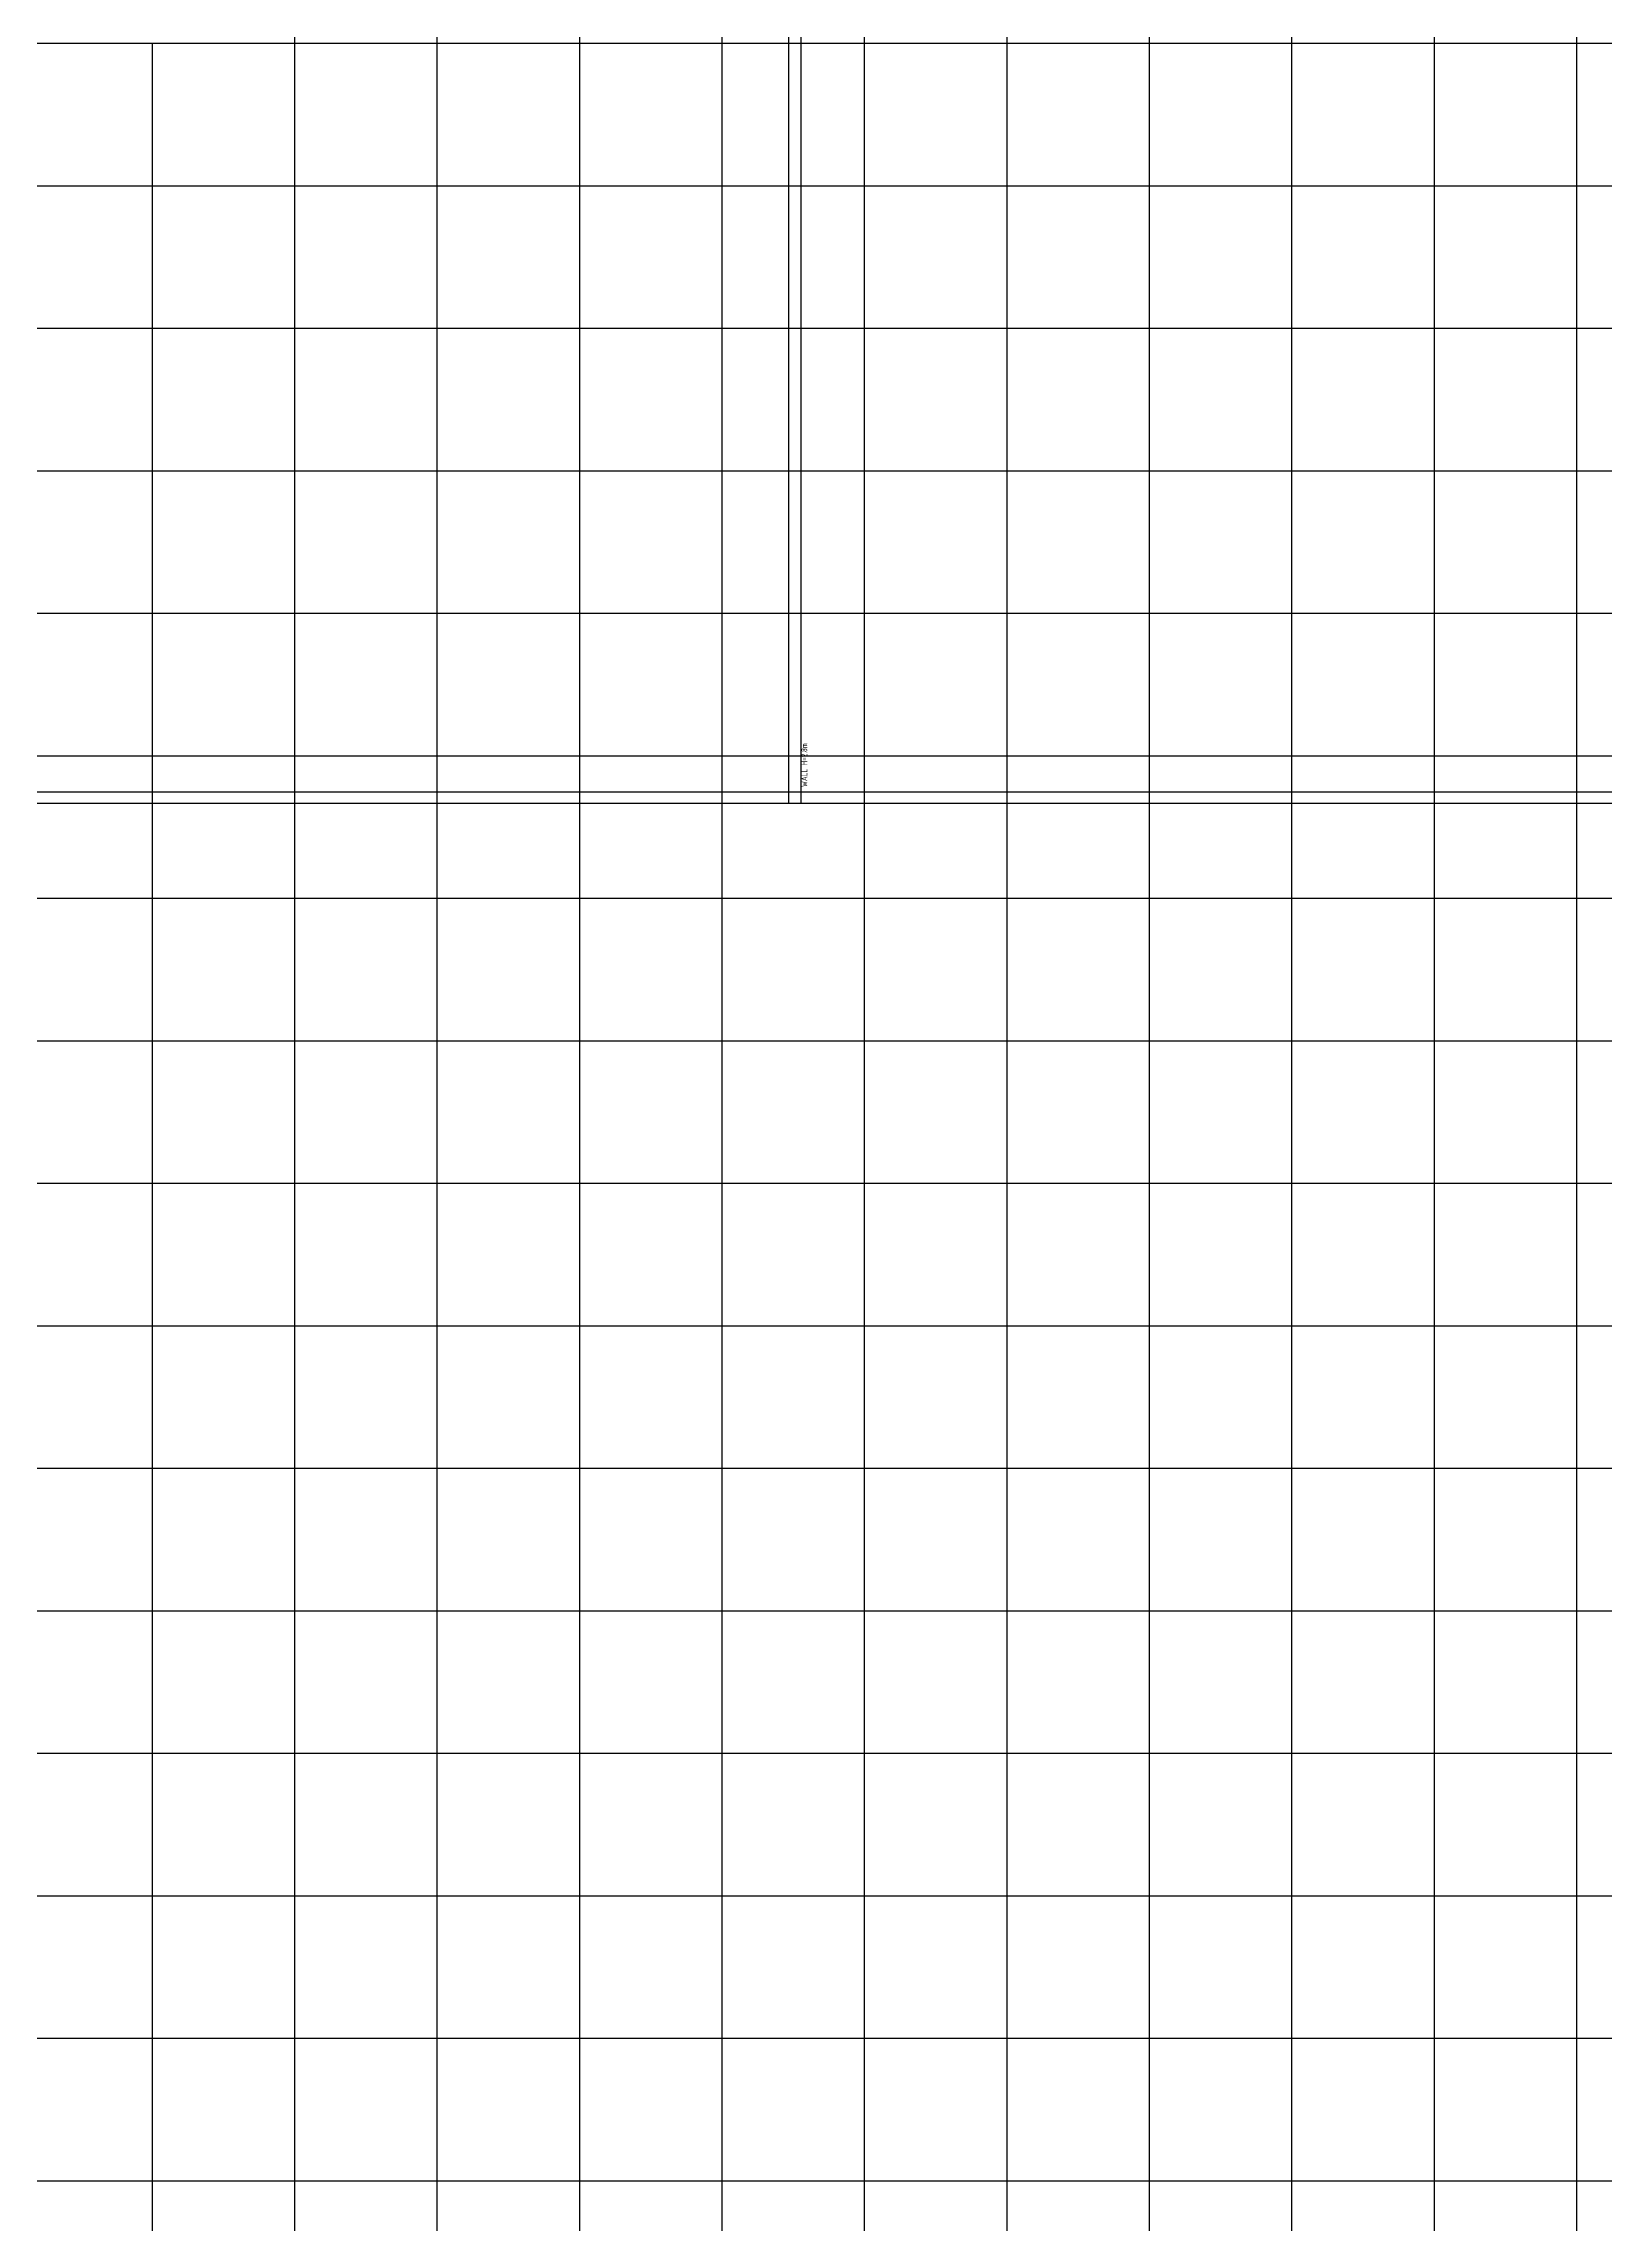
# Model space of a CAD drawing. Extents: x -32000 to 290600, y -96057 to 131250.
# Drawn here: x 210742 to 217320, y 69418 to 78600 of the extents above; entities that cross this region are included whole.
import ezdxf
from ezdxf.enums import TextEntityAlignment as Align

# ---------------------------------------------------------------- set-up
doc = ezdxf.new("R2010")
doc.units = 0
doc.linetypes.add('H12PL3$0$JJP_三點線', pattern=[0.9, 0.3, -0.15, 0, -0.15, 0, -0.15, 0, -0.15])
for name, color, linetype in [('H12PL3$0$S-GRID', 252, 'Continuous'), ('XFDP30$0$A-W-P2D_H-2.8m (50K)', 9, 'Continuous'), ('XFDR30-50K$0$A-R-Plan', 9, 'Continuous')]:
    doc.layers.add(name, color=color, linetype=linetype)
doc.styles.add('XFDP30$0$AA-TXT', font='isocp.shx', dxfattribs={"width": 0.8, "bigfont": 'china.shx'})

# ---------------------------------------------------------------- blocks, each defined once
blk = doc.blocks.new('*U183')
blk.add_lwpolyline([(0, 0), (0, 11.575), (0.05, 11.575), (0.05, 0)], close=True)
at = {"color": 15, "style": 'XFDP30$0$AA-TXT', "width": 0.8}
for tag, p in [('編號', (0.035, 0.07)), ('高度', (0.065, 0.07))]:
    blk.add_attdef(tag, text='', height=0.025, rotation=90, dxfattribs=at).set_placement(p, align=Align.MIDDLE_LEFT)
blk = doc.blocks.new('*U184')
blk.add_lwpolyline([(0, 0), (0, 7.5), (0.05, 7.5), (0.05, 0)], close=True)
at = {"color": 15, "style": 'XFDP30$0$AA-TXT', "width": 0.8}
for tag, p in [('編號', (0.035, 0.07)), ('高度', (0.065, 0.07))]:
    blk.add_attdef(tag, text='', height=0.025, rotation=90, dxfattribs=at).set_placement(p, align=Align.MIDDLE_LEFT)
blk = doc.blocks.new('XFDP30')
at = {"layer": 'XFDP30$0$A-W-P2D_H-2.8m (50K)'}
ref = blk.add_blockref('*U183', (213880.8, 75400), dxfattribs=dict(at, xscale=1000, yscale=1000, zscale=1000))
ref.add_attrib('高度', 'WALL H=2.8m', dxfattribs={"layer": '0', "color": 15, "height": 25, "rotation": 90, "style": 'XFDP30$0$AA-TXT', "width": 0.8}).set_placement((213945.8, 75470), align=Align.MIDDLE_LEFT)
ref = blk.add_blockref('*U184', (210450, 75450), dxfattribs=dict(at, xscale=1000, yscale=1000, zscale=1000, rotation=270))
ref.add_attrib('高度', 'WALL H=2.8m', dxfattribs={"layer": '0', "color": 15, "height": 25, "style": 'XFDP30$0$AA-TXT', "width": 0.8}).set_placement((210520, 75385), align=Align.MIDDLE_LEFT)
blk = doc.blocks.new('H12PL3')
at = {"layer": 'H12PL3$0$S-GRID', "linetype": 'H12PL3$0$JJP_三點線', "lineweight": 0}
blk.add_line((-29000, 75000), (289600, 75000), dxfattribs=at)
blk.add_blockref('XFDP30', (0, 0))
blk = doc.blocks.new('XFDR30-50K')
at = {"layer": 'XFDR30-50K$0$A-R-Plan'}
for p, q in [((211800, 60600), (211800, 89925, 0)), ((212400, 60600), (212400, 89925, 0)), ((213000, 60600), (213000, 89925, 0)), ((213600, 60600), (213600, 89925, 0)), ((214200, 60600), (214200, 89925, 0)), ((214800, 75, 0), (214800, 89925, 0)), ((215400, 75, 0), (215400, 89925, 0)), ((216000, 75, 0), (216000, 89925, 0)), ((216600, 75, 0), (216600, 89925, 0)), ((217200, 75, 0), (217200, 89925, 0)), ((243101, 78600), (174600, 78600)), ((211200, 60600), (211200, 78600)), ((243101, 78000), (201000, 78000)), ((243101, 77400), (201000, 77400)), ((243101, 76800), (201000, 76800)), ((243101, 76200), (174600, 76200)), ((243101, 75600), (174600, 75600)), ((217800, 75000), (210600, 75000)), ((243101, 74400), (174600, 74400)), ((243101, 73800), (174600, 73800)), ((243101, 73200), (174600, 73200)), ((243101, 72600), (174600, 72600)), ((243101, 72000), (174600, 72000)), ((243101, 71400), (174600, 71400)), ((243101, 70800), (174600, 70800)), ((243101, 70200), (174600, 70200)), ((243101, 69600), (174600, 69600))]:
    blk.add_line(p, q, dxfattribs=at)

msp = doc.modelspace()

# ---------------------------------------------------------------- block references
for name in ['H12PL3', 'XFDR30-50K']:
    msp.add_blockref(name, (0, 0))

doc.saveas('drawing.dxf')
